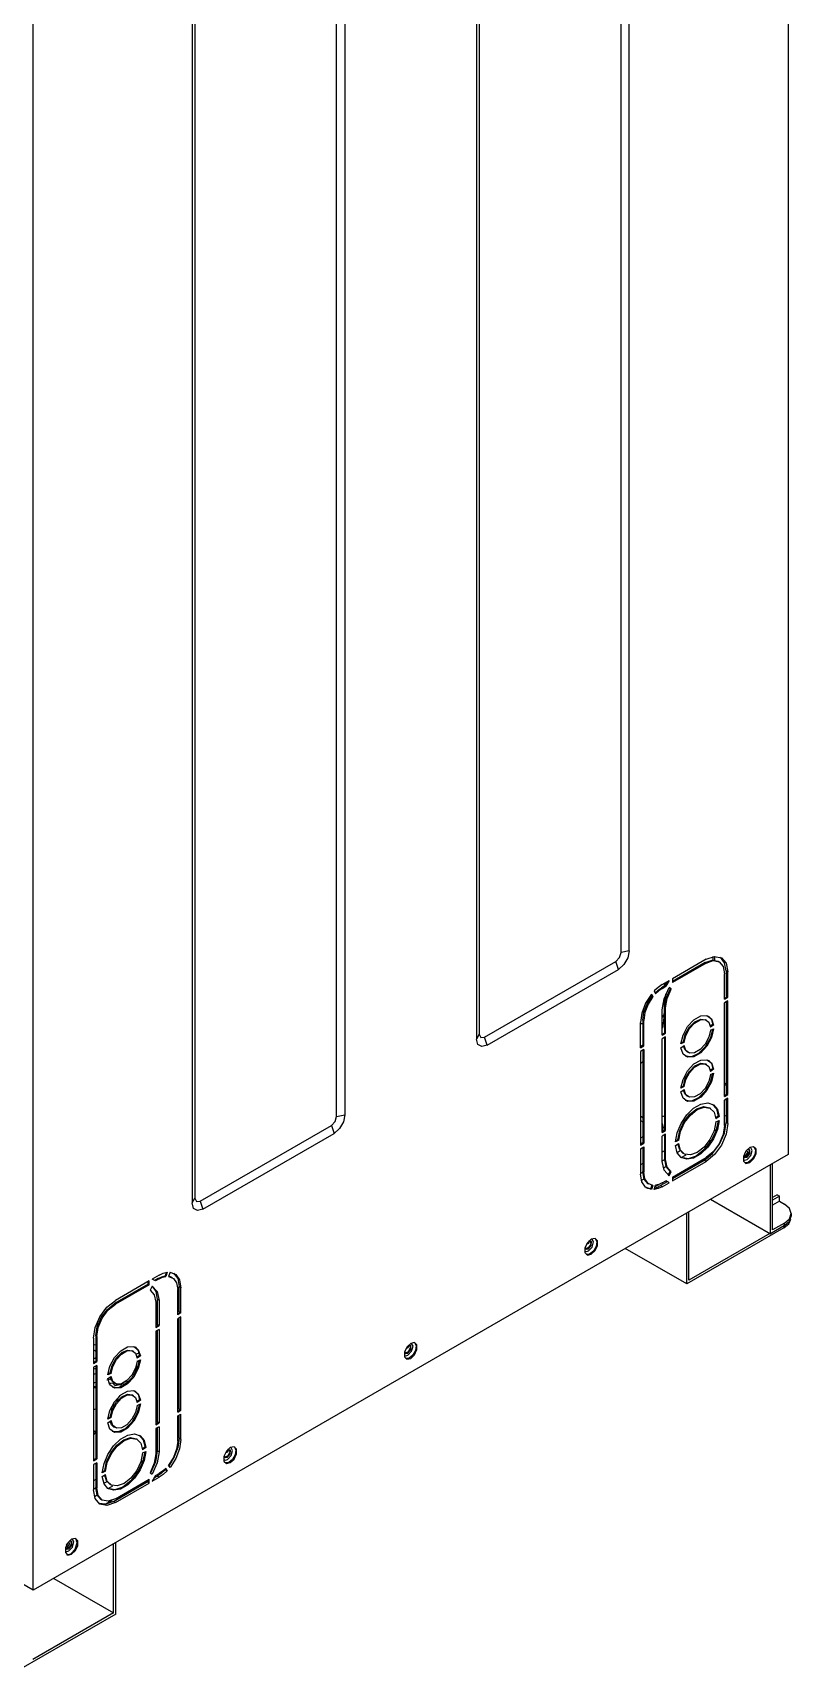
# Model space of a CAD drawing. Extents: x 594 to 813, y 174 to 240.
# Drawn here: x 764.21 to 766.67, y 195.21 to 200.52 of the extents above; entities that cross this region are included whole.
import ezdxf

# ---------------------------------------------------------------- set-up
doc = ezdxf.new("R2010")
doc.units = 0
doc.header["$MEASUREMENT"] = 0
doc.layers.add('AC.REF(S). PIPING', color=3, linetype='CONTINUOUS', lineweight=30)
doc.layers.add('LG-Product', color=3, linetype='CONTINUOUS')

# ---------------------------------------------------------------- blocks, each defined once
blk = doc.blocks.new('UW1-4')
at = {"layer": 'LG-Product', "color": 3, "linetype": 'Continuous'}
for p, q in [((3124.69, 4480.9), (3124.69, 3889.87)), ((3176.18, 3955.89), (3176.18, 4365.42)), ((3178.84, 3955.38), (3178.84, 4364.91)), ((3224.81, 4338.37), (3224.81, 3928.84)), ((3369.4, 3748.59), (3369.4, 4339.61)), ((3225.7, 4336.83), (3225.7, 3927.3)), ((3268.39, 4312.26), (3268.39, 3902.73)), ((3271.05, 3902.22), (3271.05, 4311.75)), ((3317.02, 4285.2), (3317.02, 3875.68)), ((3317.91, 4283.67), (3317.91, 3874.14)), ((3176.18, 3955.89), (3176.65, 3953.62)), ((3176.18, 3955.89), (3178.84, 3955.38)), ((3179.34, 3953.7), (3178.84, 3955.38)), ((3144.73, 3951.87), (3144.19, 3949.05)), ((3146.27, 3953.64), (3144.73, 3951.87)), ((3144.8, 3949.4), (3145.26, 3952.04)), ((3145.26, 3952.04), (3146.58, 3953.8)), ((3145.72, 3950.83), (3145.26, 3948.43)), ((3147.02, 3952.34), (3145.72, 3950.83)), ((3148.57, 3954.09), (3146.27, 3953.64)), ((3148.98, 3952.72), (3147.02, 3952.34)), ((3147.31, 3952.5), (3147.02, 3952.34)), ((3149.26, 3952.88), (3147.31, 3952.5)), ((3151.29, 3953.14), (3148.57, 3954.09)), ((3148.59, 3954.09), (3148.59, 3952.89)), ((3151.29, 3951.92), (3148.98, 3952.72)), ((3149.12, 3954), (3149.12, 3952.89)), ((3151.57, 3952.08), (3149.26, 3952.88)), ((3151.29, 3953.14), (3162.21, 3946.84)), ((3151.29, 3951.92), (3151.57, 3952.08)), ((3151.29, 3951.92), (3162.21, 3945.61)), ((3151.57, 3952.08), (3162.21, 3945.94)), ((3176.65, 3953.62), (3177.92, 3951.41)), ((3177.92, 3951.41), (3179.66, 3949.87)), ((3180.55, 3952.43), (3179.34, 3953.7)), ((3179.66, 3949.87), (3180.55, 3952.43)), ((3222.22, 3925.3), (3179.66, 3949.87)), ((3223.1, 3927.86), (3180.55, 3952.43)), ((3144.19, 3949.05), (3144.8, 3949.4)), ((3144.19, 3940.86), (3144.19, 3949.05)), ((3144.8, 3949.4), (3144.8, 3941.21)), ((3145.26, 3940.24), (3145.26, 3948.43)), ((3162.21, 3946.84), (3162.21, 3945.61)), ((3163.27, 3946.22), (3164.34, 3944.38)), ((3165.47, 3944.95), (3163.27, 3946.22)), ((3164.62, 3944.54), (3163.84, 3945.9)), ((3164.3, 3945.1), (3164.3, 3945.63)), ((3164.34, 3944.38), (3164.62, 3944.54)), ((3165.47, 3943.72), (3164.34, 3944.38)), ((3164.62, 3944.54), (3165.76, 3943.89)), ((3164.9, 3945.28), (3164.9, 3944.38)), ((3165.47, 3944.95), (3166.79, 3944.05)), ((3144.19, 3940.86), (3144.48, 3941.02)), ((3145.26, 3940.24), (3144.19, 3940.86)), ((3144.19, 3909.32), (3144.19, 3939.63)), ((3144.19, 3939.63), (3145.26, 3939.02)), ((3144.48, 3941.02), (3144.8, 3941.21)), ((3145.26, 3940.57), (3144.48, 3941.02)), ((3144.8, 3939.28), (3144.8, 3909.67)), ((3145.26, 3908.71), (3145.26, 3939.02)), ((3162.54, 3943.5), (3163.27, 3943.96)), ((3162.54, 3943.5), (3162.82, 3943.66)), ((3163.92, 3940.4), (3162.54, 3943.5)), ((3162.82, 3943.66), (3163.28, 3943.95)), ((3164.21, 3940.56), (3162.82, 3943.66)), ((3164.9, 3940.32), (3163.27, 3943.96)), ((3164.41, 3937.38), (3163.92, 3940.4)), ((3164.69, 3937.54), (3164.21, 3940.56)), ((3164.3, 3940.23), (3164.3, 3941.95)), ((3165.47, 3936.76), (3164.9, 3940.32)), ((3164.9, 3940.31), (3164.9, 3935.85)), ((3165.47, 3943.72), (3165.76, 3943.89)), ((3165.47, 3943.72), (3166.59, 3942.96)), ((3166.8, 3943.18), (3165.76, 3943.89)), ((3166.59, 3942.96), (3167.67, 3941.97)), ((3166.79, 3944.05), (3168.06, 3942.89)), ((3167.81, 3942.29), (3166.8, 3943.18)), ((3168.06, 3942.89), (3167.67, 3941.97)), ((3169.02, 3941.81), (3168.49, 3941.05)), ((3168.49, 3941.05), (3168.77, 3941.21)), ((3168.49, 3941.05), (3170.09, 3938.57)), ((3169.11, 3941.69), (3168.77, 3941.21)), ((3170.38, 3938.73), (3168.77, 3941.21)), ((3169.02, 3941.81), (3170.91, 3938.89)), ((3149.51, 3933.88), (3148.83, 3931.83)), ((3149.56, 3933.65), (3149.11, 3932)), ((3150.99, 3934.94), (3149.51, 3933.88)), ((3150.51, 3934.76), (3149.56, 3933.65)), ((3153.01, 3934.81), (3150.99, 3934.94)), ((3153.01, 3933.77), (3151.4, 3933.54)), ((3155.23, 3933.53), (3153.01, 3934.81)), ((3154.9, 3932.92), (3153.01, 3933.77)), ((3164.41, 3937.38), (3164.69, 3937.54)), ((3164.41, 3929.19), (3164.41, 3937.38)), ((3164.69, 3929.35), (3164.69, 3937.54)), ((3164.9, 3935.85), (3164.93, 3934.48)), ((3164.9, 3935.85), (3165.05, 3935.07)), ((3164.93, 3934.48), (3165.03, 3933.14)), ((3165.05, 3935.07), (3165.47, 3934.33)), ((3165.47, 3928.57), (3165.47, 3936.76)), ((3170.09, 3938.57), (3171.14, 3935.87)), ((3171.42, 3936.04), (3170.38, 3938.73)), ((3170.91, 3938.89), (3172.14, 3935.72)), ((3171.14, 3935.87), (3171.5, 3933.28)), ((3171.79, 3933.45), (3171.42, 3936.04)), ((3172.14, 3935.72), (3172.57, 3932.67)), ((3148.83, 3931.83), (3149.11, 3932)), ((3148.83, 3931.83), (3149.89, 3931.1)), ((3149.89, 3930.12), (3148.83, 3930.6)), ((3148.83, 3930.6), (3149.51, 3927.77)), ((3149.11, 3932), (3149.93, 3931.43)), ((3149.12, 3932.09), (3149.12, 3931.99)), ((3149.15, 3930.46), (3149.96, 3927.52)), ((3150.43, 3932.74), (3149.89, 3931.1)), ((3149.89, 3930.12), (3150.43, 3927.85)), ((3151.61, 3933.58), (3150.43, 3932.74)), ((3151.4, 3933.54), (3151.11, 3933.38)), ((3153.24, 3933.48), (3151.61, 3933.58)), ((3155.01, 3932.46), (3153.24, 3933.48)), ((3156.7, 3931.15), (3154.9, 3932.92)), ((3156.63, 3930.68), (3155.01, 3932.46)), ((3157.26, 3931.32), (3155.23, 3933.53)), ((3157.82, 3928.47), (3156.63, 3930.68)), ((3158.03, 3928.81), (3156.7, 3931.15)), ((3158.74, 3928.55), (3157.26, 3931.32)), ((3158.36, 3926.21), (3157.82, 3928.47)), ((3158.64, 3926.37), (3158.03, 3928.81)), ((3159.42, 3925.72), (3158.74, 3928.55)), ((3164.41, 3929.19), (3164.69, 3929.35)), ((3165.47, 3928.57), (3164.41, 3929.19)), ((3165.47, 3928.9), (3164.69, 3929.35)), ((3165.03, 3933.14), (3165.36, 3930.86)), ((3171.5, 3933.28), (3171.79, 3933.45)), ((3171.5, 3925.09), (3171.5, 3933.28)), ((3171.78, 3932.18), (3172.18, 3932.21)), ((3171.79, 3933.45), (3171.79, 3925.26)), ((3172.18, 3932.21), (3172.56, 3932.25)), ((3172.57, 3924.48), (3172.57, 3932.67)), ((3224.81, 3928.84), (3224.31, 3927.74)), ((3224.81, 3928.84), (3225.7, 3927.3)), ((3149.51, 3927.77), (3150.99, 3925.01)), ((3149.96, 3927.52), (3151.61, 3924.72)), ((3150.43, 3927.85), (3151.61, 3925.64)), ((3150.99, 3925.01), (3153.01, 3922.8)), ((3151.61, 3925.64), (3153.24, 3923.87)), ((3151.61, 3924.72), (3153.77, 3922.6)), ((3153.24, 3923.87), (3155.01, 3922.84)), ((3156.63, 3922.74), (3157.82, 3923.59)), ((3157.13, 3922.95), (3157.42, 3923.11)), ((3157.42, 3923.11), (3158.18, 3923.88)), ((3157.82, 3923.59), (3158.36, 3925.23)), ((3158.18, 3923.88), (3158.6, 3925.06)), ((3158.36, 3926.21), (3158.64, 3926.37)), ((3158.36, 3926.21), (3159.42, 3925.72)), ((3159.42, 3924.49), (3158.36, 3925.23)), ((3158.64, 3926.37), (3159.38, 3926.03)), ((3158.74, 3922.44), (3159.42, 3924.49)), ((3164.41, 3927.96), (3165.47, 3927.34)), ((3164.41, 3897.65), (3164.41, 3927.96)), ((3164.69, 3897.82), (3164.69, 3927.79)), ((3165.47, 3897.04), (3165.47, 3927.34)), ((3171.5, 3925.09), (3171.79, 3925.26)), ((3172.57, 3924.48), (3171.5, 3925.09)), ((3171.5, 3923.86), (3172.57, 3923.25)), ((3171.5, 3923.86), (3171.5, 3893.56)), ((3171.79, 3925.26), (3172.57, 3924.8)), ((3171.79, 3923.7), (3171.79, 3893.72)), ((3172.57, 3923.25), (3172.57, 3892.94)), ((3222.22, 3925.3), (3223.1, 3927.86)), ((3222.22, 3925.3), (3223.96, 3924.83)), ((3224.31, 3927.74), (3223.1, 3927.86)), ((3223.96, 3924.83), (3225.23, 3925.57)), ((3225.23, 3925.57), (3225.7, 3927.3)), ((3149.51, 3919.55), (3148.83, 3917.5)), ((3149.56, 3919.32), (3149.11, 3917.66)), ((3149.12, 3917.75), (3149.12, 3917.66)), ((3150.99, 3920.6), (3149.51, 3919.55)), ((3150.51, 3920.42), (3149.56, 3919.32)), ((3150.43, 3918.4), (3149.89, 3916.77)), ((3151.61, 3919.25), (3150.43, 3918.4)), ((3153.01, 3920.48), (3150.99, 3920.6)), ((3151.4, 3919.21), (3151.11, 3919.04)), ((3153.01, 3919.44), (3151.4, 3919.21)), ((3153.24, 3919.15), (3151.61, 3919.25)), ((3153.01, 3922.8), (3155.23, 3921.51)), ((3155.23, 3919.2), (3153.01, 3920.48)), ((3154.9, 3918.59), (3153.01, 3919.44)), ((3155.01, 3918.12), (3153.24, 3919.15)), ((3153.77, 3922.6), (3156.05, 3921.54)), ((3156.7, 3916.81), (3154.9, 3918.59)), ((3155.01, 3922.84), (3156.63, 3922.74)), ((3156.63, 3916.35), (3155.01, 3918.12)), ((3155.23, 3921.51), (3157.26, 3921.39)), ((3157.26, 3916.98), (3155.23, 3919.2)), ((3156.05, 3921.54), (3158.02, 3921.73)), ((3157.26, 3921.39), (3158.74, 3922.44)), ((3171.71, 3919.9), (3172.53, 3919.32)), ((3144.8, 3912.74), (3145.26, 3913.01)), ((3144.8, 3912.62), (3145.26, 3912.89)), ((3144.8, 3912.21), (3145.26, 3912.48)), ((3148.83, 3917.5), (3149.11, 3917.66)), ((3148.83, 3917.5), (3149.89, 3916.77)), ((3149.89, 3915.78), (3148.83, 3916.27)), ((3148.83, 3916.27), (3149.51, 3913.44)), ((3149.11, 3917.66), (3149.93, 3917.1)), ((3149.15, 3916.13), (3149.96, 3913.18)), ((3149.51, 3913.44), (3150.99, 3910.68)), ((3149.89, 3915.78), (3150.43, 3913.52)), ((3149.96, 3913.18), (3151.61, 3910.39)), ((3150.43, 3913.52), (3151.61, 3911.31)), ((3157.82, 3914.14), (3156.63, 3916.35)), ((3158.03, 3914.47), (3156.7, 3916.81)), ((3158.74, 3914.22), (3157.26, 3916.98)), ((3158.36, 3911.88), (3157.82, 3914.14)), ((3158.64, 3912.04), (3158.03, 3914.47)), ((3159.42, 3911.39), (3158.74, 3914.22)), ((3144.19, 3909.32), (3144.48, 3909.49)), ((3145.26, 3908.71), (3144.19, 3909.32)), ((3144.19, 3899.91), (3144.19, 3908.1)), ((3144.19, 3908.1), (3145.26, 3907.48)), ((3144.48, 3909.49), (3144.8, 3909.67)), ((3145.26, 3909.04), (3144.48, 3909.49)), ((3144.8, 3907.75), (3144.8, 3900.25)), ((3145.26, 3899.29), (3145.26, 3907.48)), ((3150.99, 3910.68), (3153.01, 3908.46)), ((3151.61, 3911.31), (3153.24, 3909.54)), ((3151.61, 3910.39), (3153.77, 3908.26)), ((3153.01, 3908.46), (3155.23, 3907.18)), ((3153.24, 3909.54), (3155.01, 3908.51)), ((3153.77, 3908.26), (3156.05, 3907.2)), ((3155.01, 3908.51), (3156.63, 3908.41)), ((3155.23, 3907.18), (3157.26, 3907.06)), ((3156.05, 3907.2), (3158.02, 3907.4)), ((3156.63, 3908.41), (3157.82, 3909.25)), ((3157.13, 3908.62), (3157.42, 3908.78)), ((3157.26, 3907.06), (3158.74, 3908.11)), ((3157.42, 3908.78), (3158.18, 3909.55)), ((3157.82, 3909.25), (3158.36, 3910.89)), ((3158.18, 3909.55), (3158.6, 3910.73)), ((3158.36, 3911.88), (3158.64, 3912.04)), ((3158.36, 3911.88), (3159.42, 3911.39)), ((3159.42, 3910.16), (3158.36, 3910.89)), ((3158.64, 3912.04), (3159.38, 3911.7)), ((3158.74, 3908.11), (3159.42, 3910.16)), ((3144.8, 3902.51), (3145.26, 3902.25)), ((3147.61, 3904.45), (3147.05, 3902.15)), ((3147.05, 3902.15), (3147.33, 3902.31)), ((3147.05, 3902.15), (3148.11, 3901.44)), ((3147.92, 3904.67), (3147.33, 3902.31)), ((3147.33, 3902.31), (3148.14, 3901.77)), ((3148.88, 3905.99), (3147.61, 3904.45)), ((3149.25, 3906.21), (3147.92, 3904.67)), ((3148.69, 3903.61), (3148.11, 3901.44)), ((3150.02, 3904.92), (3148.69, 3903.61)), ((3150.73, 3906.6), (3148.88, 3905.99)), ((3150.14, 3905), (3149.86, 3904.83)), ((3151.92, 3905.2), (3150.02, 3904.92)), ((3152.03, 3905.38), (3150.14, 3905)), ((3152.95, 3906.2), (3150.73, 3906.6)), ((3154.12, 3904.41), (3151.92, 3905.2)), ((3154.26, 3904.66), (3152.03, 3905.38)), ((3155.3, 3904.85), (3152.95, 3906.2)), ((3156.33, 3902.66), (3154.12, 3904.41)), ((3156.5, 3902.93), (3154.26, 3904.66)), ((3157.52, 3902.68), (3155.3, 3904.85)), ((3158.22, 3900.19), (3156.33, 3902.66)), ((3158.45, 3900.44), (3156.5, 3902.93)), ((3159.36, 3899.95), (3157.52, 3902.68)), ((3165.07, 3902.28), (3164.69, 3902.38)), ((3164.73, 3902.36), (3164.73, 3901.32)), ((3165.47, 3902.24), (3165.07, 3902.28)), ((3171.79, 3901.79), (3172.57, 3902.24)), ((3268.39, 3902.73), (3268.86, 3900.46)), ((3271.05, 3902.22), (3268.39, 3902.73)), ((3271.55, 3900.54), (3271.05, 3902.22)), ((3144.19, 3899.91), (3144.8, 3900.25)), ((3144.19, 3899.91), (3144.73, 3896.46)), ((3144.73, 3896.46), (3146.27, 3892.91)), ((3145.34, 3896.81), (3144.8, 3900.25)), ((3145.26, 3899.46), (3144.81, 3899.72)), ((3145.26, 3899.29), (3145.72, 3896.36)), ((3145.6, 3896.79), (3145.29, 3896.97)), ((3146.87, 3893.26), (3145.34, 3896.81)), ((3148.11, 3900.4), (3147.05, 3900.92)), ((3147.05, 3900.92), (3147.61, 3897.96)), ((3147.36, 3900.77), (3148.12, 3897.45)), ((3147.61, 3897.96), (3148.88, 3894.95)), ((3148.73, 3897.46), (3147.97, 3897.9)), ((3148.11, 3900.4), (3148.69, 3897.56)), ((3148.12, 3897.45), (3149.73, 3894.16)), ((3148.69, 3897.56), (3150.02, 3894.71)), ((3159.55, 3897.33), (3158.22, 3900.19)), ((3159.82, 3897.55), (3158.45, 3900.44)), ((3160.64, 3896.93), (3159.36, 3899.95)), ((3160.14, 3894.5), (3159.55, 3897.33)), ((3160.42, 3894.66), (3159.82, 3897.55)), ((3161.2, 3893.98), (3160.64, 3896.93)), ((3164.41, 3897.65), (3164.69, 3897.82)), ((3165.47, 3897.04), (3164.41, 3897.65)), ((3164.73, 3901.32), (3164.69, 3901.3)), ((3165.47, 3897.37), (3164.69, 3897.82)), ((3165.47, 3899.94), (3165.23, 3898.65)), ((3165.23, 3898.65), (3165.5, 3897.35)), ((3172.57, 3900.93), (3171.79, 3900.48)), ((3268.86, 3900.46), (3270.13, 3898.25)), ((3270.13, 3898.25), (3271.87, 3896.71)), ((3272.76, 3899.27), (3271.55, 3900.54)), ((3272.76, 3899.27), (3271.87, 3896.71)), ((3314.43, 3872.14), (3271.87, 3896.71)), ((3315.32, 3874.69), (3272.76, 3899.27)), ((3135.08, 3891.59), (3135.85, 3892.37)), ((3135.08, 3890.07), (3135.08, 3891.59)), ((3135.75, 3892.33), (3135.27, 3891.29)), ((3135.27, 3891.29), (3135.51, 3889.76)), ((3135.85, 3892.37), (3137.1, 3892.11)), ((3136.35, 3891.2), (3136.9, 3892.22)), ((3136.81, 3889.55), (3136.35, 3891.2)), ((3137.05, 3891.3), (3137.93, 3891.44)), ((3137.07, 3890.07), (3137.05, 3891.3)), ((3137.1, 3892.11), (3138.35, 3890.93)), ((3137.39, 3891.54), (3137.26, 3890.53)), ((3145.72, 3896.36), (3147.02, 3893.35)), ((3146.27, 3892.91), (3148.57, 3889.81)), ((3149.17, 3890.16), (3146.87, 3893.26)), ((3147.02, 3893.35), (3148.98, 3890.71)), ((3148.88, 3894.95), (3150.73, 3892.21)), ((3150.51, 3893.95), (3149.49, 3894.54)), ((3149.73, 3894.16), (3151.97, 3891.33)), ((3150.02, 3894.71), (3151.92, 3892.24)), ((3150.73, 3892.21), (3152.95, 3890.05)), ((3151.92, 3892.24), (3154.12, 3890.49)), ((3151.97, 3891.33), (3154.54, 3889.35)), ((3158.22, 3889.98), (3159.55, 3891.29)), ((3158.67, 3890.23), (3159.82, 3891.42)), ((3159.55, 3891.29), (3160.14, 3893.46)), ((3159.82, 3891.42), (3160.39, 3893.29)), ((3160.14, 3894.5), (3160.42, 3894.66)), ((3160.14, 3894.5), (3161.2, 3893.98)), ((3161.2, 3892.75), (3160.14, 3893.46)), ((3160.42, 3894.66), (3161.17, 3894.29)), ((3160.64, 3890.44), (3161.2, 3892.75)), ((3164.41, 3896.42), (3165.47, 3895.81)), ((3164.41, 3888.23), (3164.41, 3896.42)), ((3164.69, 3888.4), (3164.69, 3896.26)), ((3165.47, 3887.62), (3165.47, 3895.81)), ((3171.5, 3893.56), (3171.79, 3893.72)), ((3172.57, 3892.94), (3171.5, 3893.56)), ((3171.5, 3892.33), (3171.5, 3884.14)), ((3172.57, 3891.72), (3171.5, 3892.33)), ((3171.79, 3895.61), (3172.57, 3895.15)), ((3172.57, 3893.27), (3171.79, 3893.72)), ((3171.79, 3892.17), (3171.79, 3884.3)), ((3172.57, 3891.72), (3172.57, 3883.52)), ((3124.69, 3889.87), (3369.4, 3748.59)), ((3129.69, 3865.4), (3129.69, 3886.98)), ((3130.4, 3864.17), (3130.4, 3886.58)), ((3135.85, 3888.41), (3135.08, 3890.07)), ((3135.51, 3889.76), (3136.39, 3888.25)), ((3137.1, 3887.22), (3135.85, 3888.41)), ((3136.39, 3888.25), (3137.6, 3887.27)), ((3137.99, 3888.29), (3136.81, 3889.55)), ((3137.99, 3888.95), (3137.07, 3890.07)), ((3138.35, 3886.97), (3137.1, 3887.22)), ((3137.26, 3890.53), (3137.93, 3889.38)), ((3137.6, 3887.27), (3138.73, 3887.17)), ((3137.65, 3890.68), (3138.23, 3891.08)), ((3138.27, 3889.63), (3137.65, 3890.68)), ((3137.93, 3889.38), (3138.87, 3888.98)), ((3138.72, 3888.87), (3137.99, 3888.95)), ((3138.66, 3888.07), (3137.99, 3888.29)), ((3138.7, 3889.58), (3138.27, 3889.63)), ((3138.35, 3890.93), (3139.12, 3889.26)), ((3139.12, 3887.75), (3138.35, 3886.97)), ((3138.54, 3890.5), (3138.39, 3890.86)), ((3138.78, 3890.19), (3138.54, 3890.5)), ((3139.21, 3888.22), (3138.66, 3888.07)), ((3138.89, 3889.94), (3138.7, 3889.58)), ((3139.05, 3889.5), (3138.72, 3888.87)), ((3139.12, 3889.26), (3139.12, 3887.75)), ((3148.57, 3889.81), (3151.29, 3887.62)), ((3148.98, 3890.71), (3151.29, 3888.85)), ((3150.16, 3889.62), (3149.11, 3890.23)), ((3151.89, 3887.97), (3149.17, 3890.16)), ((3162.21, 3882.54), (3151.29, 3888.85)), ((3151.29, 3887.62), (3151.89, 3887.97)), ((3162.21, 3881.31), (3151.29, 3887.62)), ((3151.89, 3887.97), (3162.21, 3882.01)), ((3152.95, 3890.05), (3155.3, 3888.69)), ((3154.12, 3890.49), (3156.33, 3889.7)), ((3154.54, 3889.35), (3157.09, 3888.48)), ((3155.3, 3888.69), (3157.52, 3888.3)), ((3156.33, 3889.7), (3158.22, 3889.98)), ((3157.09, 3888.48), (3159.28, 3888.85)), ((3157.52, 3888.3), (3159.36, 3888.9)), ((3159.32, 3888.87), (3157.73, 3889.79)), ((3158.39, 3890.06), (3158.67, 3890.23)), ((3159.36, 3888.9), (3160.64, 3890.44)), ((3160.69, 3890.55), (3159.66, 3891.15)), ((3162.93, 3884.49), (3164.23, 3886)), ((3163.92, 3885.77), (3164.41, 3888.23)), ((3164.23, 3886), (3164.69, 3888.4)), ((3165.19, 3885.48), (3164.25, 3886.03)), ((3164.41, 3888.23), (3164.69, 3888.4)), ((3165.48, 3887.79), (3164.69, 3888.24)), ((3164.7, 3891.02), (3165.47, 3890.58)), ((3164.9, 3884.73), (3165.47, 3887.62)), ((3171.79, 3886.93), (3172.57, 3886.48)), ((3162.21, 3882.54), (3162.21, 3881.31)), ((3162.54, 3884.27), (3163.92, 3885.77)), ((3163.27, 3882.96), (3162.54, 3884.27)), ((3162.64, 3884.33), (3162.93, 3884.49)), ((3163.56, 3883.13), (3162.82, 3884.44)), ((3163.27, 3882.96), (3164.9, 3884.73)), ((3163.27, 3882.96), (3163.51, 3883.1)), ((3163.27, 3880.7), (3164.34, 3881.31)), ((3165.47, 3879.43), (3163.27, 3880.7)), ((3163.88, 3881.05), (3166.08, 3879.78)), ((3165.47, 3880.66), (3164.34, 3881.31)), ((3165.47, 3880.66), (3166.59, 3880.13)), ((3170.02, 3880.4), (3171.33, 3881.9)), ((3170.09, 3880.48), (3171.14, 3881.97)), ((3170.91, 3879.22), (3172.14, 3880.97)), ((3171.14, 3881.97), (3171.5, 3884.14)), ((3171.33, 3881.9), (3171.79, 3884.3)), ((3172.28, 3881.39), (3171.34, 3881.93)), ((3171.5, 3884.14), (3171.79, 3884.3)), ((3172.57, 3883.69), (3171.78, 3884.15)), ((3172.14, 3880.97), (3172.57, 3883.52)), ((3128.23, 3876.77), (3127.52, 3876.36)), ((3127.52, 3874.72), (3127.52, 3876.36)), ((3127.52, 3876.36), (3129.69, 3875.11)), ((3128.23, 3876.77), (3129.69, 3875.93)), ((3149.8, 3875.38), (3130.4, 3864.17)), ((3165.47, 3879.43), (3166.08, 3879.78)), ((3165.47, 3879.43), (3166.79, 3878.81)), ((3167.01, 3879.31), (3166.08, 3879.78)), ((3166.59, 3880.13), (3167.67, 3879.87)), ((3167.8, 3879.44), (3166.6, 3880.13)), ((3166.79, 3878.81), (3168.06, 3878.5)), ((3167.92, 3878.99), (3167.01, 3879.31)), ((3168.06, 3878.5), (3167.67, 3879.87)), ((3168.49, 3879.85), (3170.09, 3880.48)), ((3168.49, 3879.85), (3169.02, 3878.48)), ((3168.82, 3879.9), (3169.3, 3878.64)), ((3169.02, 3878.48), (3170.91, 3879.22)), ((3169.02, 3878.48), (3169.3, 3878.64)), ((3169.3, 3878.64), (3169.62, 3878.83)), ((3170.22, 3878.93), (3169.62, 3878.83)), ((3169.74, 3880.24), (3170.02, 3880.4)), ((3170.78, 3879.12), (3170.22, 3878.93)), ((3317.02, 3875.68), (3316.52, 3874.58)), ((3317.91, 3874.14), (3317.02, 3875.68)), ((3123.65, 3870.69), (3124.23, 3872.35)), ((3123.65, 3870.69), (3123.65, 3869.87)), ((3124.23, 3869.02), (3123.65, 3870.69)), ((3124.23, 3872.35), (3125.86, 3873.76)), ((3127.52, 3874.72), (3125.86, 3873.76)), ((3127.52, 3874.72), (3129.69, 3873.47)), ((3156.82, 3849.12), (3156.82, 3871.32)), ((3157.53, 3847.9), (3157.53, 3870.91)), ((3315.32, 3874.69), (3314.43, 3872.14)), ((3314.43, 3872.14), (3316.17, 3871.67)), ((3316.52, 3874.58), (3315.32, 3874.69)), ((3316.17, 3871.67), (3317.44, 3872.4)), ((3317.44, 3872.4), (3317.91, 3874.14)), ((3124.23, 3868.2), (3123.65, 3869.87)), ((3124.49, 3867.37), (3123.84, 3868.9)), ((3125.86, 3867.61), (3124.23, 3869.02)), ((3125.86, 3866.8), (3124.23, 3868.2)), ((3126.03, 3866.08), (3124.49, 3867.37)), ((3125.86, 3867.61), (3129.69, 3865.4)), ((3125.86, 3866.8), (3125.86, 3867.61)), ((3125.86, 3866.8), (3130.4, 3864.17)), ((3126.03, 3866.69), (3126.03, 3866.08)), ((3126.03, 3866.08), (3157.53, 3847.9)), ((3130.57, 3864.28), (3156.82, 3849.12)), ((3157.53, 3847.9), (3177.47, 3859.41)), ((3186.51, 3861.9), (3187.28, 3862.68)), ((3186.51, 3860.38), (3186.51, 3861.9)), ((3187.28, 3858.72), (3186.51, 3860.38)), ((3187.18, 3862.64), (3186.7, 3861.6)), ((3186.7, 3861.6), (3186.94, 3860.07)), ((3186.94, 3860.07), (3187.81, 3858.56)), ((3187.28, 3862.68), (3188.52, 3862.42)), ((3187.78, 3861.51), (3188.32, 3862.53)), ((3188.23, 3859.86), (3187.78, 3861.51)), ((3189.41, 3858.6), (3188.23, 3859.86)), ((3188.47, 3861.61), (3189.36, 3861.75)), ((3188.5, 3860.38), (3188.47, 3861.61)), ((3189.41, 3859.26), (3188.5, 3860.38)), ((3188.52, 3862.42), (3189.77, 3861.24)), ((3188.81, 3861.85), (3188.69, 3860.84)), ((3188.69, 3860.84), (3189.36, 3859.68)), ((3189.07, 3861.85), (3189.43, 3860.97)), ((3189.36, 3859.68), (3190.29, 3859.29)), ((3189.43, 3860.97), (3190.1, 3860.7)), ((3189.77, 3861.24), (3190.54, 3859.57)), ((3190.47, 3859.81), (3190.14, 3859.17)), ((3190.54, 3859.57), (3190.54, 3858.06)), ((3188.52, 3857.53), (3187.28, 3858.72)), ((3187.81, 3858.56), (3189.02, 3857.58)), ((3189.77, 3857.28), (3188.52, 3857.53)), ((3189.02, 3857.58), (3190.16, 3857.47)), ((3190.14, 3859.17), (3189.41, 3859.26)), ((3190.08, 3858.38), (3189.41, 3858.6)), ((3190.54, 3858.06), (3189.77, 3857.28)), ((3190.63, 3858.53), (3190.08, 3858.38)), ((3321.95, 3849.22), (3321.52, 3846.67)), ((3323.18, 3850.97), (3321.95, 3849.22)), ((3322.59, 3849.65), (3322.13, 3847.02)), ((3323.91, 3851.42), (3322.59, 3849.65)), ((3324, 3849.71), (3322.95, 3848.22)), ((3325.07, 3851.71), (3323.18, 3850.97)), ((3325.6, 3850.34), (3324, 3849.71)), ((3324.64, 3850.12), (3324.35, 3849.96)), ((3325.08, 3850.33), (3324.64, 3850.12)), ((3325.07, 3851.71), (3325.6, 3850.34)), ((3325.55, 3850.46), (3325.08, 3850.33)), ((3326.03, 3851.69), (3326.41, 3850.32)), ((3327.3, 3851.38), (3326.03, 3851.69)), ((3326.37, 3851.64), (3326.7, 3850.49)), ((3326.41, 3850.32), (3326.7, 3850.49)), ((3327.5, 3850.06), (3326.41, 3850.32)), ((3327.78, 3850.22), (3326.7, 3850.49)), ((3328.62, 3850.76), (3327.3, 3851.38)), ((3328.62, 3849.53), (3327.5, 3850.06)), ((3328.9, 3849.7), (3327.78, 3850.22)), ((3328.62, 3850.76), (3330.81, 3849.49)), ((3328.62, 3849.53), (3328.9, 3849.7)), ((3328.62, 3849.53), (3329.75, 3848.88)), ((3328.9, 3849.7), (3330.03, 3849.04)), ((3329.75, 3848.88), (3330.81, 3849.49)), ((3331.88, 3847.65), (3331.88, 3848.88)), ((3331.88, 3848.88), (3342.8, 3842.57)), ((3332.16, 3847.81), (3332.16, 3848.72)), ((3321.52, 3846.67), (3322.13, 3847.02)), ((3321.52, 3838.48), (3321.52, 3846.67)), ((3322.13, 3838.82), (3322.13, 3847.02)), ((3322.95, 3848.22), (3322.59, 3846.05)), ((3322.59, 3837.86), (3322.59, 3846.05)), ((3329.19, 3845.47), (3328.62, 3842.57)), ((3330.81, 3847.23), (3329.19, 3845.47)), ((3329.63, 3845.45), (3329.22, 3842.92)), ((3330.84, 3847.19), (3329.63, 3845.45)), ((3330.17, 3844.42), (3329.68, 3841.96)), ((3331.55, 3845.92), (3330.17, 3844.42)), ((3330.81, 3847.23), (3331.55, 3845.92)), ((3331.55, 3845.92), (3331.45, 3845.86)), ((3331.88, 3847.65), (3332.16, 3847.81)), ((3331.88, 3847.65), (3342.8, 3841.34)), ((3332.16, 3847.81), (3343.09, 3841.51)), ((3321.52, 3838.48), (3321.81, 3838.64)), ((3321.52, 3838.48), (3322.59, 3837.86)), ((3321.81, 3838.64), (3322.13, 3838.82)), ((3321.81, 3838.64), (3322.59, 3838.19)), ((3328.62, 3842.57), (3329.22, 3842.92)), ((3328.62, 3842.57), (3328.62, 3834.38)), ((3329.22, 3842.92), (3329.22, 3834.73)), ((3329.68, 3841.96), (3329.68, 3833.77)), ((3345.52, 3840.38), (3342.8, 3842.57)), ((3342.8, 3841.34), (3343.09, 3841.51)), ((3345.11, 3839.48), (3342.8, 3841.34)), ((3345.39, 3839.65), (3343.09, 3841.51)), ((3347.06, 3836.84), (3345.11, 3839.48)), ((3347.35, 3837.01), (3345.39, 3839.65)), ((3347.82, 3837.28), (3345.52, 3840.38)), ((3321.52, 3806.94), (3321.52, 3837.25)), ((3321.52, 3837.25), (3322.59, 3836.63)), ((3322.13, 3807.29), (3322.13, 3836.9)), ((3322.59, 3806.33), (3322.59, 3836.63)), ((3328.62, 3834.38), (3328.9, 3834.55)), ((3329.68, 3833.77), (3328.62, 3834.38)), ((3328.62, 3833.15), (3328.62, 3802.85)), ((3328.62, 3833.15), (3329.68, 3832.54)), ((3328.9, 3834.55), (3329.22, 3834.73)), ((3329.68, 3834.09), (3328.9, 3834.55)), ((3329.22, 3832.8), (3329.22, 3803.2)), ((3348.37, 3833.83), (3347.06, 3836.84)), ((3348.66, 3833.99), (3347.35, 3837.01)), ((3349.35, 3833.73), (3347.82, 3837.28)), ((3348.32, 3834.96), (3348.6, 3835.02)), ((3348.83, 3830.9), (3348.37, 3833.83)), ((3348.72, 3834.73), (3348.43, 3834.68)), ((3348.6, 3835.02), (3348.88, 3835.07)), ((3349.11, 3831.06), (3348.66, 3833.99)), ((3349, 3834.79), (3348.72, 3834.73)), ((3349.89, 3830.29), (3349.35, 3833.73)), ((3245.03, 3828.11), (3245.8, 3828.89)), ((3245.03, 3826.6), (3245.03, 3828.11)), ((3245.69, 3828.86), (3245.22, 3827.82)), ((3245.22, 3827.82), (3245.46, 3826.28)), ((3245.8, 3828.89), (3247.04, 3828.64)), ((3246.29, 3827.72), (3246.84, 3828.74)), ((3246.75, 3826.07), (3246.29, 3827.72)), ((3246.99, 3827.82), (3247.88, 3827.96)), ((3247.02, 3826.6), (3246.99, 3827.82)), ((3247.04, 3828.64), (3248.29, 3827.45)), ((3247.33, 3828.06), (3247.21, 3827.06)), ((3247.59, 3828.06), (3247.95, 3827.19)), ((3248.29, 3827.45), (3249.06, 3825.78)), ((3322.12, 3829.78), (3322.59, 3829.62)), ((3329.68, 3832.54), (3329.68, 3802.23)), ((3336.83, 3827.64), (3335.35, 3826.59)), ((3336.35, 3827.46), (3335.4, 3826.36)), ((3338.85, 3827.52), (3336.83, 3827.64)), ((3341.07, 3826.23), (3338.85, 3827.52)), ((3348.83, 3830.9), (3349.11, 3831.06)), ((3348.83, 3830.9), (3348.83, 3822.71)), ((3349.11, 3831.06), (3349.11, 3822.87)), ((3349.11, 3828.12), (3349.13, 3828.14)), ((3349.51, 3828.22), (3349.13, 3828.14)), ((3349.9, 3828.28), (3349.51, 3828.22)), ((3349.89, 3830.29), (3349.89, 3822.1)), ((3245.8, 3824.93), (3245.03, 3826.6)), ((3245.46, 3826.28), (3246.33, 3824.77)), ((3247.04, 3823.74), (3245.8, 3824.93)), ((3246.33, 3824.77), (3247.54, 3823.8)), ((3247.93, 3824.81), (3246.75, 3826.07)), ((3247.93, 3825.47), (3247.02, 3826.6)), ((3248.29, 3823.49), (3247.04, 3823.74)), ((3247.21, 3827.06), (3247.87, 3825.9)), ((3247.54, 3823.8), (3248.68, 3823.69)), ((3247.87, 3825.9), (3248.81, 3825.51)), ((3248.66, 3825.39), (3247.93, 3825.47)), ((3248.6, 3824.59), (3247.93, 3824.81)), ((3247.95, 3827.19), (3248.62, 3826.91)), ((3249.06, 3824.27), (3248.29, 3823.49)), ((3249.15, 3824.74), (3248.6, 3824.59)), ((3248.99, 3826.03), (3248.66, 3825.39)), ((3249.06, 3825.78), (3249.06, 3824.27)), ((3322.59, 3825.01), (3322.12, 3825.16)), ((3329.22, 3827.41), (3329.68, 3827.26)), ((3329.68, 3822.65), (3329.22, 3822.8)), ((3335.35, 3826.59), (3334.67, 3824.54)), ((3334.67, 3824.54), (3334.95, 3824.7)), ((3334.67, 3824.54), (3335.73, 3823.8)), ((3335.73, 3822.82), (3334.67, 3823.31)), ((3334.67, 3823.31), (3335.35, 3820.48)), ((3335.4, 3826.36), (3334.95, 3824.7)), ((3334.95, 3824.7), (3335.77, 3824.13)), ((3334.99, 3823.16), (3335.8, 3820.22)), ((3335.08, 3825.46), (3336.08, 3825.12)), ((3335.26, 3822.6), (3335.15, 3822.21)), ((3335.38, 3822.98), (3335.26, 3822.6)), ((3336.27, 3825.44), (3335.73, 3823.8)), ((3335.73, 3822.82), (3336.27, 3820.56)), ((3337.46, 3826.29), (3336.27, 3825.44)), ((3337.24, 3826.24), (3336.96, 3826.08)), ((3338.85, 3826.48), (3337.24, 3826.24)), ((3339.08, 3826.19), (3337.46, 3826.29)), ((3340.75, 3825.62), (3338.85, 3826.48)), ((3340.85, 3825.16), (3339.08, 3826.19)), ((3342.54, 3823.85), (3340.75, 3825.62)), ((3342.47, 3823.39), (3340.85, 3825.16)), ((3343.1, 3824.02), (3341.07, 3826.23)), ((3343.66, 3821.18), (3342.47, 3823.39)), ((3343.87, 3821.51), (3342.54, 3823.85)), ((3344.58, 3821.26), (3343.1, 3824.02)), ((3348.83, 3822.71), (3349.11, 3822.87)), ((3349.89, 3822.1), (3348.83, 3822.71)), ((3349.11, 3826.05), (3349.2, 3826.11)), ((3349.46, 3823.83), (3349.11, 3824.03)), ((3349.89, 3822.42), (3349.11, 3822.87)), ((3349.2, 3826.11), (3349.3, 3826.17)), ((3349.3, 3826.17), (3349.58, 3826.31)), ((3349.87, 3823.66), (3349.46, 3823.83)), ((3349.58, 3826.31), (3349.9, 3826.43)), ((3322.12, 3821.25), (3322.59, 3821.1)), ((3322.59, 3821.04), (3322.12, 3821.2)), ((3329.22, 3818.89), (3329.68, 3818.74)), ((3329.68, 3818.68), (3329.22, 3818.83)), ((3335.35, 3820.48), (3336.83, 3817.71)), ((3335.79, 3820.45), (3335.67, 3820.54)), ((3335.9, 3820.35), (3335.79, 3820.45)), ((3335.8, 3820.22), (3337.45, 3817.43)), ((3335.93, 3820.78), (3335.9, 3820.35)), ((3335.9, 3820.35), (3335.9, 3820.01)), ((3336.76, 3819.49), (3335.9, 3820.35)), ((3336.04, 3821.22), (3335.93, 3820.78)), ((3336.27, 3820.56), (3337.46, 3818.35)), ((3336.83, 3817.71), (3338.85, 3815.5)), ((3337.45, 3817.43), (3339.61, 3815.3)), ((3337.46, 3818.35), (3339.08, 3816.57)), ((3344.2, 3818.91), (3343.66, 3821.18)), ((3343.66, 3816.29), (3344.2, 3817.93)), ((3344.48, 3819.08), (3343.87, 3821.51)), ((3344.02, 3816.58), (3344.44, 3817.76)), ((3344.2, 3818.91), (3344.48, 3819.08)), ((3344.2, 3818.91), (3345.26, 3818.43)), ((3345.26, 3817.2), (3344.2, 3817.93)), ((3345.59, 3816.79), (3344.29, 3817.15)), ((3344.48, 3819.08), (3345.23, 3818.73)), ((3345.26, 3818.43), (3344.58, 3821.26)), ((3344.58, 3815.15), (3345.26, 3817.2)), ((3345, 3817.37), (3345.25, 3817.13)), ((3348.83, 3821.48), (3349.89, 3820.87)), ((3348.83, 3821.48), (3348.83, 3791.18)), ((3349.11, 3821.32), (3349.11, 3791.34)), ((3349.5, 3820.45), (3349.11, 3820.51)), ((3349.5, 3818.81), (3349.11, 3818.88)), ((3349.89, 3820.39), (3349.5, 3820.45)), ((3349.89, 3818.76), (3349.5, 3818.81)), ((3349.89, 3820.87), (3349.89, 3790.56)), ((3335.35, 3812.25), (3334.67, 3810.2)), ((3335.4, 3812.02), (3334.95, 3810.37)), ((3336.83, 3813.31), (3335.35, 3812.25)), ((3336.35, 3813.13), (3335.4, 3812.02)), ((3337.46, 3811.95), (3336.27, 3811.11)), ((3338.85, 3813.18), (3336.83, 3813.31)), ((3337.24, 3811.91), (3336.96, 3811.75)), ((3338.85, 3812.15), (3337.24, 3811.91)), ((3339.08, 3811.85), (3337.46, 3811.95)), ((3338.5, 3816.23), (3339.93, 3815.97)), ((3338.85, 3815.5), (3341.07, 3814.22)), ((3341.07, 3811.9), (3338.85, 3813.18)), ((3340.75, 3811.29), (3338.85, 3812.15)), ((3339.08, 3816.57), (3340.85, 3815.55)), ((3342.98, 3815), (3339.08, 3815.71)), ((3340.85, 3810.83), (3339.08, 3811.85)), ((3339.61, 3815.3), (3341.89, 3814.24)), ((3340.85, 3815.55), (3342.47, 3815.45)), ((3340.97, 3815.37), (3340.97, 3814.53)), ((3341.07, 3814.22), (3343.1, 3814.09)), ((3343.1, 3809.69), (3341.07, 3811.9)), ((3342.06, 3810.51), (3341.27, 3811.74)), ((3341.85, 3815.37), (3342.98, 3815)), ((3341.89, 3814.24), (3343.87, 3814.44)), ((3342.47, 3815.45), (3343.66, 3816.29)), ((3342.97, 3815.65), (3343.26, 3815.82)), ((3342.98, 3815.12), (3343.51, 3815.68)), ((3342.98, 3815.12), (3342.98, 3815)), ((3343.1, 3814.09), (3344.58, 3815.15)), ((3343.26, 3815.82), (3344.02, 3816.58)), ((3343.51, 3815.68), (3344.87, 3815.67)), ((3344.55, 3815.62), (3344.31, 3815.75)), ((3344.8, 3815.51), (3344.55, 3815.62)), ((3349.5, 3815.97), (3349.11, 3816.01)), ((3349.5, 3814.66), (3349.11, 3814.7)), ((3349.5, 3814.28), (3349.11, 3814.32)), ((3349.9, 3815.94), (3349.5, 3815.97)), ((3349.9, 3814.63), (3349.5, 3814.66)), ((3349.9, 3814.24), (3349.5, 3814.28)), ((3321.52, 3806.94), (3321.81, 3807.11)), ((3322.59, 3806.33), (3321.52, 3806.94)), ((3321.81, 3807.11), (3322.13, 3807.29)), ((3322.59, 3806.66), (3321.81, 3807.11)), ((3334.67, 3810.2), (3334.95, 3810.37)), ((3334.67, 3810.2), (3335.73, 3809.47)), ((3335.73, 3808.49), (3334.67, 3808.98)), ((3334.67, 3808.98), (3335.35, 3806.14)), ((3334.95, 3810.37), (3335.77, 3809.8)), ((3334.99, 3808.83), (3335.8, 3805.89)), ((3336.27, 3811.11), (3335.73, 3809.47)), ((3335.73, 3808.49), (3336.27, 3806.22)), ((3336.27, 3806.22), (3337.46, 3804.01)), ((3342.54, 3809.52), (3340.75, 3811.29)), ((3342.47, 3809.06), (3340.85, 3810.83)), ((3343.29, 3809.41), (3342.06, 3810.51)), ((3343.66, 3806.85), (3342.47, 3809.06)), ((3343.87, 3807.18), (3342.54, 3809.52)), ((3344.58, 3806.92), (3343.1, 3809.69)), ((3343.37, 3808.68), (3343.29, 3808.37)), ((3343.56, 3808.98), (3343.37, 3808.68)), ((3343.65, 3808.25), (3343.47, 3808.04)), ((3343.88, 3808.44), (3343.65, 3808.25)), ((3344.2, 3804.58), (3343.66, 3806.85)), ((3343.73, 3807.5), (3344.09, 3807.27)), ((3344.48, 3804.74), (3343.87, 3807.18)), ((3344.09, 3807.27), (3344.52, 3807.08)), ((3345.26, 3804.09), (3344.58, 3806.92)), ((3349.5, 3807.32), (3349.11, 3807.36)), ((3349.9, 3807.28), (3349.5, 3807.32)), ((3321.52, 3797.52), (3321.52, 3805.71)), ((3322.59, 3805.1), (3321.52, 3805.71)), ((3322.13, 3797.87), (3322.13, 3805.37)), ((3322.59, 3796.91), (3322.59, 3805.1)), ((3328.62, 3802.85), (3328.9, 3803.01)), ((3329.68, 3802.23), (3328.62, 3802.85)), ((3328.62, 3801.62), (3328.62, 3793.43)), ((3328.62, 3801.62), (3329.68, 3801.01)), ((3328.9, 3803.01), (3329.22, 3803.2)), ((3329.68, 3802.56), (3328.9, 3803.01)), ((3329.22, 3801.27), (3329.22, 3793.78)), ((3329.68, 3801.01), (3329.68, 3792.81)), ((3335.35, 3806.14), (3336.83, 3803.38)), ((3335.8, 3805.89), (3337.45, 3803.09)), ((3336.83, 3803.38), (3338.85, 3801.17)), ((3337.45, 3803.09), (3339.61, 3800.97)), ((3337.46, 3804.01), (3339.08, 3802.24)), ((3338.85, 3801.17), (3341.07, 3799.89)), ((3339.08, 3802.24), (3340.85, 3801.22)), ((3339.61, 3800.97), (3341.89, 3799.91)), ((3340.85, 3801.22), (3342.47, 3801.12)), ((3342.47, 3801.12), (3343.66, 3801.96)), ((3342.97, 3801.32), (3343.26, 3801.49)), ((3343.26, 3801.49), (3344.02, 3802.25)), ((3343.66, 3801.96), (3344.2, 3803.6)), ((3344.02, 3802.25), (3344.44, 3803.43)), ((3344.2, 3804.58), (3344.48, 3804.74)), ((3344.2, 3804.58), (3345.26, 3804.09)), ((3345.26, 3802.86), (3344.2, 3803.6)), ((3344.48, 3804.74), (3345.23, 3804.4)), ((3344.58, 3800.81), (3345.26, 3802.86)), ((3321.52, 3797.52), (3322.13, 3797.87)), ((3321.52, 3797.52), (3321.95, 3794.48)), ((3322.12, 3800.13), (3322.58, 3799.87)), ((3322.13, 3797.87), (3322.53, 3794.92)), ((3322.58, 3797.08), (3322.14, 3797.34)), ((3322.59, 3796.91), (3322.95, 3794.32)), ((3329.22, 3796.04), (3329.68, 3795.77)), ((3333.45, 3797.16), (3332.89, 3794.85)), ((3333.76, 3797.37), (3333.17, 3795.01)), ((3334.73, 3798.7), (3333.45, 3797.16)), ((3335.09, 3798.92), (3333.76, 3797.37)), ((3334.53, 3796.31), (3333.95, 3794.15)), ((3335.86, 3797.62), (3334.53, 3796.31)), ((3336.57, 3799.3), (3334.73, 3798.7)), ((3335.98, 3797.7), (3335.7, 3797.54)), ((3337.76, 3797.91), (3335.86, 3797.62)), ((3337.87, 3798.09), (3335.98, 3797.7)), ((3338.79, 3798.91), (3336.57, 3799.3)), ((3339.96, 3797.11), (3337.76, 3797.91)), ((3340.1, 3797.36), (3337.87, 3798.09)), ((3341.14, 3797.55), (3338.79, 3798.91)), ((3342.17, 3795.36), (3339.96, 3797.11)), ((3342.34, 3795.63), (3340.1, 3797.36)), ((3341.07, 3799.89), (3343.1, 3799.76)), ((3343.36, 3795.39), (3341.14, 3797.55)), ((3341.89, 3799.91), (3343.87, 3800.1)), ((3344.29, 3793.14), (3342.34, 3795.63)), ((3343.1, 3799.76), (3344.58, 3800.81)), ((3349.27, 3799.86), (3349.9, 3800.34)), ((3349.27, 3799.86), (3349.89, 3798.95)), ((3303.55, 3794.33), (3304.32, 3795.1)), ((3303.55, 3792.81), (3303.55, 3794.33)), ((3304.32, 3791.14), (3303.55, 3792.81)), ((3304.21, 3795.07), (3303.74, 3794.03)), ((3303.74, 3794.03), (3303.98, 3792.5)), ((3303.98, 3792.5), (3304.85, 3790.99)), ((3304.32, 3795.1), (3305.56, 3794.85)), ((3305.56, 3789.96), (3304.32, 3791.14)), ((3304.81, 3793.94), (3305.36, 3794.96)), ((3305.27, 3792.29), (3304.81, 3793.94)), ((3304.85, 3790.99), (3306.06, 3790.01)), ((3306.45, 3791.03), (3305.27, 3792.29)), ((3305.51, 3794.04), (3306.39, 3794.18)), ((3305.54, 3792.81), (3305.51, 3794.04)), ((3306.45, 3791.69), (3305.54, 3792.81)), ((3305.56, 3794.85), (3306.81, 3793.67)), ((3305.85, 3794.28), (3305.72, 3793.27)), ((3305.72, 3793.27), (3306.39, 3792.11)), ((3306.11, 3794.28), (3306.47, 3793.4)), ((3306.39, 3792.11), (3307.33, 3791.72)), ((3307.18, 3791.6), (3306.45, 3791.69)), ((3307.12, 3790.81), (3306.45, 3791.03)), ((3306.47, 3793.4), (3307.14, 3793.12)), ((3306.81, 3793.67), (3307.58, 3792)), ((3307.58, 3790.49), (3306.81, 3789.71)), ((3307.67, 3790.95), (3307.12, 3790.81)), ((3307.51, 3792.24), (3307.18, 3791.6)), ((3307.58, 3792), (3307.58, 3790.49)), ((3321.95, 3794.48), (3323.18, 3791.3)), ((3322.53, 3794.92), (3323.69, 3791.84)), ((3322.92, 3794.42), (3322.62, 3794.59)), ((3322.95, 3794.32), (3324, 3791.62)), ((3323.18, 3791.3), (3325.07, 3788.38)), ((3323.69, 3791.84), (3325.48, 3788.97)), ((3324, 3791.62), (3325.6, 3789.14)), ((3328.62, 3793.43), (3329.22, 3793.78)), ((3328.62, 3793.43), (3329.19, 3789.87)), ((3329.22, 3793.78), (3329.79, 3790.22)), ((3329.68, 3792.99), (3329.23, 3793.24)), ((3329.68, 3792.81), (3330.17, 3789.79)), ((3330.02, 3790.32), (3329.71, 3790.5)), ((3332.89, 3794.85), (3333.17, 3795.01)), ((3332.89, 3794.85), (3333.95, 3794.15)), ((3333.95, 3793.1), (3332.89, 3793.62)), ((3332.89, 3793.62), (3333.45, 3790.67)), ((3333.17, 3795.01), (3333.98, 3794.48)), ((3333.2, 3793.47), (3333.96, 3790.15)), ((3333.45, 3790.67), (3334.73, 3787.66)), ((3334.57, 3790.16), (3333.81, 3790.6)), ((3333.95, 3793.1), (3334.53, 3790.27)), ((3344.06, 3792.89), (3342.17, 3795.36)), ((3345.2, 3792.65), (3343.36, 3795.39)), ((3345.4, 3790.04), (3344.06, 3792.89)), ((3345.66, 3790.25), (3344.29, 3793.14)), ((3346.48, 3789.64), (3345.2, 3792.65)), ((3348.83, 3791.18), (3349.11, 3791.34)), ((3349.89, 3790.56), (3348.83, 3791.18)), ((3349.89, 3790.89), (3349.11, 3791.34)), ((3306.81, 3789.71), (3305.56, 3789.96)), ((3306.06, 3790.01), (3307.2, 3789.9)), ((3325.07, 3788.38), (3325.6, 3789.14)), ((3326.41, 3788.22), (3326.03, 3787.3)), ((3326.03, 3787.3), (3326.31, 3787.46)), ((3326.03, 3787.3), (3327.3, 3786.14)), ((3326.56, 3788.07), (3326.31, 3787.46)), ((3326.31, 3787.46), (3326.63, 3787.65)), ((3326.41, 3788.22), (3327.5, 3787.23)), ((3327.48, 3787.24), (3326.46, 3787.83)), ((3326.63, 3787.65), (3327.9, 3786.49)), ((3327.3, 3786.14), (3328.62, 3785.24)), ((3327.5, 3787.23), (3328.62, 3786.47)), ((3327.9, 3786.49), (3329.22, 3785.59)), ((3329.75, 3785.81), (3328.62, 3786.47)), ((3328.62, 3785.24), (3329.22, 3785.59)), ((3330.81, 3783.97), (3328.62, 3785.24)), ((3329.19, 3789.87), (3330.81, 3786.23)), ((3330.21, 3785.01), (3329.22, 3785.59)), ((3329.75, 3785.81), (3330.81, 3783.97)), ((3329.79, 3790.22), (3331.42, 3786.58)), ((3330.17, 3789.79), (3331.55, 3786.7)), ((3331.55, 3786.7), (3330.81, 3786.23)), ((3333.96, 3790.15), (3335.57, 3786.86)), ((3334.53, 3790.27), (3335.86, 3787.42)), ((3334.73, 3787.66), (3336.57, 3784.92)), ((3336.35, 3786.66), (3335.33, 3787.25)), ((3335.57, 3786.86), (3337.81, 3784.03)), ((3335.86, 3787.42), (3337.76, 3784.94)), ((3345.98, 3787.2), (3345.4, 3790.04)), ((3345.4, 3783.99), (3345.98, 3786.16)), ((3345.64, 3784.09), (3346.22, 3785.89)), ((3346.26, 3787.37), (3345.66, 3790.25)), ((3345.98, 3787.2), (3346.26, 3787.37)), ((3345.98, 3787.2), (3347.04, 3786.68)), ((3347.04, 3785.45), (3345.98, 3786.16)), ((3346.26, 3787.37), (3347.01, 3787)), ((3347.04, 3786.68), (3346.48, 3789.64)), ((3346.48, 3783.15), (3347.04, 3785.45)), ((3348.83, 3789.95), (3348.83, 3781.76)), ((3348.83, 3789.95), (3349.89, 3789.33)), ((3349.11, 3789.78), (3349.11, 3781.92)), ((3349.89, 3789.33), (3349.89, 3781.14)), ((3331.88, 3783.35), (3331.88, 3784.58)), ((3342.8, 3778.28), (3331.88, 3784.58)), ((3331.88, 3783.35), (3332.16, 3783.52)), ((3342.8, 3777.05), (3331.88, 3783.35)), ((3332.16, 3783.52), (3332.16, 3784.42)), ((3332.16, 3783.52), (3332.48, 3783.7)), ((3343.4, 3777.4), (3332.48, 3783.7)), ((3336.57, 3784.92), (3338.79, 3782.75)), ((3337.76, 3784.94), (3339.96, 3783.19)), ((3337.81, 3784.03), (3340.38, 3782.05)), ((3338.79, 3782.75), (3341.14, 3781.4)), ((3339.96, 3783.19), (3342.17, 3782.4)), ((3340.38, 3782.05), (3342.93, 3781.19)), ((3341.14, 3781.4), (3343.36, 3781)), ((3342.17, 3782.4), (3344.06, 3782.68)), ((3342.93, 3781.19), (3345.12, 3781.55)), ((3343.36, 3781), (3345.2, 3781.61)), ((3345.16, 3781.58), (3343.57, 3782.49)), ((3344.06, 3782.68), (3345.4, 3783.99)), ((3344.23, 3782.77), (3344.51, 3782.93)), ((3344.51, 3782.93), (3345.64, 3784.09)), ((3345.2, 3781.61), (3346.48, 3783.15)), ((3346.53, 3783.26), (3345.49, 3783.86)), ((3348.37, 3779.36), (3348.83, 3781.76)), ((3348.66, 3779.52), (3349.11, 3781.92)), ((3348.83, 3781.76), (3349.11, 3781.92)), ((3349.11, 3784.55), (3349.89, 3784.1)), ((3349.89, 3781.32), (3349.11, 3781.77)), ((3349.35, 3778.32), (3349.89, 3781.14)), ((3342.8, 3778.28), (3345.11, 3777.47)), ((3342.8, 3777.05), (3343.4, 3777.4)), ((3342.8, 3777.05), (3345.52, 3776.1)), ((3343.4, 3777.4), (3345.92, 3776.48)), ((3346.18, 3776.45), (3343.93, 3777.75)), ((3345.11, 3777.47), (3347.06, 3777.85)), ((3345.52, 3776.1), (3347.82, 3776.55)), ((3345.92, 3776.48), (3348.11, 3776.74)), ((3347.06, 3777.85), (3348.37, 3779.36)), ((3347.06, 3777.85), (3347.35, 3778.02)), ((3347.35, 3778.02), (3348.66, 3779.52)), ((3347.82, 3776.55), (3349.35, 3778.32)), ((3349.61, 3779.01), (3348.67, 3779.55)), ((3342.67, 3740.84), (3342.67, 3764.02)), ((3354.97, 3764.63), (3355.74, 3765.41)), ((3354.97, 3763.12), (3354.97, 3764.63)), ((3355.16, 3763.95), (3355.64, 3765.38)), ((3355.82, 3761.93), (3355.16, 3763.95)), ((3355.74, 3765.41), (3356.99, 3765.16)), ((3356.24, 3764.24), (3356.79, 3765.27)), ((3356.69, 3762.6), (3356.24, 3764.24)), ((3356.94, 3764.35), (3357.82, 3764.49)), ((3356.96, 3763.12), (3356.94, 3764.35)), ((3356.99, 3765.16), (3358.23, 3763.98)), ((3357.28, 3764.59), (3357.15, 3763.58)), ((3357.54, 3763.73), (3358.12, 3764.13)), ((3358.23, 3763.98), (3359, 3762.31)), ((3358.43, 3763.55), (3358.28, 3763.91)), ((3343.38, 3741.25), (3343.38, 3763.61)), ((3355.74, 3761.45), (3354.97, 3763.12)), ((3356.99, 3760.27), (3355.74, 3761.45)), ((3357.27, 3760.43), (3355.82, 3761.93)), ((3357.87, 3761.34), (3356.69, 3762.6)), ((3357.87, 3762), (3356.96, 3763.12)), ((3358.23, 3760.02), (3356.99, 3760.27)), ((3357.15, 3763.58), (3357.82, 3762.42)), ((3357.99, 3760.16), (3357.27, 3760.43)), ((3358.16, 3762.67), (3357.54, 3763.73)), ((3357.82, 3762.42), (3358.76, 3762.03)), ((3358.61, 3761.91), (3357.87, 3762)), ((3358.55, 3761.12), (3357.87, 3761.34)), ((3358.62, 3760.21), (3357.99, 3760.16)), ((3358.58, 3762.62), (3358.16, 3762.67)), ((3359, 3760.79), (3358.23, 3760.02)), ((3358.67, 3763.24), (3358.43, 3763.55)), ((3359.1, 3761.26), (3358.55, 3761.12)), ((3358.78, 3762.99), (3358.58, 3762.62)), ((3358.94, 3762.55), (3358.61, 3761.91)), ((3359, 3762.31), (3359, 3760.79)), ((3369.4, 3748.59), (3381.1, 3755.34)), ((3362.75, 3752.43), (3343.38, 3741.25)), ((3342.67, 3740.84), (3374.16, 3722.66)), ((3343.38, 3741.25), (3369.58, 3726.12))]:
    blk.add_line(p, q, dxfattribs=at)
blk = doc.blocks.new('A$C5B2C3915')
at = {"layer": 'LG-Product', "xscale": -1}
blk.add_blockref('UW1-4', (4349.343, -4289.044), dxfattribs=at)

msp = doc.modelspace()

# ---------------------------------------------------------------- block references
at = {"layer": 'AC.REF(S). PIPING', "linetype": 'Continuous', "xscale": 0.0099999999999909, "yscale": 0.0099999999999909, "zscale": 0.0099999999999909}
msp.add_blockref('A$C5B2C3915', (754.4172, 200.8743), dxfattribs=at)

doc.saveas('drawing.dxf')
